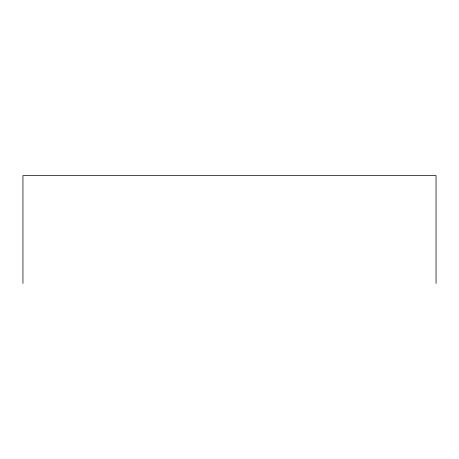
<?xml version="1.0" encoding="UTF-8"?>
<svg xmlns="http://www.w3.org/2000/svg" width="459" height="459" viewBox="0 0 459 459"><rect width="100%" height="100%" fill="white"/><g stroke="black" fill="none" stroke-linecap="round" stroke-linejoin="round"><path stroke-width="0.69" d="M436.05 283.41L436.05 175.59L22.95 175.59L22.95 283.41"/></g></svg>
